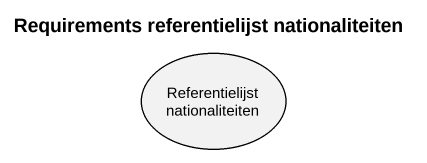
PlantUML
@startuml
title Requirements referentielijst nationaliteiten
usecase "Referentielijst nationaliteiten" as Referentielijst
@enduml
